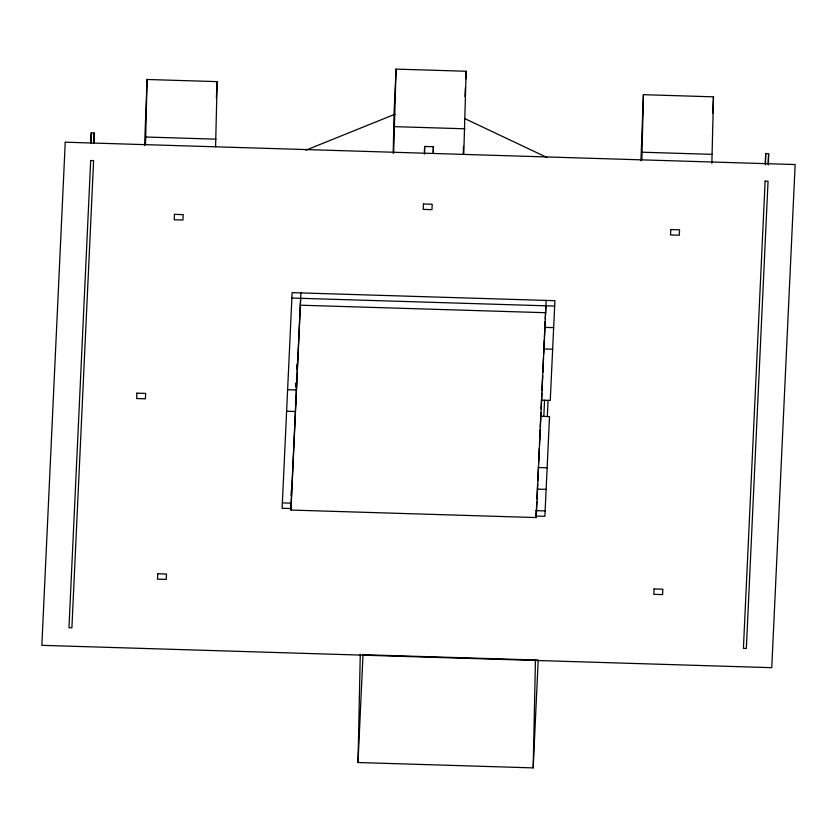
<?xml version="1.0" encoding="UTF-8"?>
<svg xmlns="http://www.w3.org/2000/svg" width="837" height="837" viewBox="0 0 837 837"><rect width="100%" height="100%" fill="white"/><g stroke="black" fill="none" stroke-linecap="round" stroke-linejoin="round"><path stroke-width="1.26" d="M91.055 142.939L91.264 132.895L94.194 132.978L93.974 143.022M144.581 145.617L147.071 79.484L217.139 81.628L215.58 146.778M145.512 144.623L147.071 79.484M291.15 495.514L291.255 490.304M545.891 305.808L536.224 517.569L290.983 510.057L291.119 503.152M295.524 405.035L295.597 401.09M295.9 386.757L295.984 382.844M296.444 387.353L296.518 383.43M296.821 369.096L296.936 363.886M290.983 510.057L300.65 298.307M358.006 762.528L363.017 654.712L538.201 660.069L533.19 767.885L358.006 762.528L360.276 654.398M393.212 153.15L394.07 112.242L396.079 69.115L466.146 71.26L463.761 154.165M393.631 153.286L396.079 69.115M424.485 154.123L424.652 146.454L433.409 146.726L433.273 153.119M463.311 154.018L463.468 146.349M536.224 517.569L536.371 510.664M533.19 767.885L535.45 659.765M640.922 160.819L643.412 94.686L713.48 96.83L711.858 163.246M641.853 159.825L643.412 94.686M765.468 164.847L765.709 153.548L768.628 153.642L768.387 164.931M90.783 143.336L91.264 132.895M93.702 143.42L94.194 132.978M216.375 98.117L217.139 81.628M295.995 386.987L296.172 383.189M290.868 508.54L300.901 292.908M424.401 151.842L424.652 146.454M433.158 152.114L433.409 146.726M464.964 96.621L465.382 87.749M465.79 78.866L466.146 71.26M536.119 516.052L536.799 501.53M536.915 498.915L537.616 484.027M537.772 480.647L538.432 466.303M538.62 462.411L539.29 448.036M539.447 444.489L540.137 429.768M540.252 427.152L540.922 412.808M541.1 408.885L541.832 393.233M541.957 390.617L542.638 375.823M542.805 372.36L543.475 357.901M543.652 354.093L544.322 339.738M544.437 337.123L545.169 321.471M545.285 318.866L546.142 300.42M543.82 416.418L544.573 400.243M547.325 416.523L548.078 400.348M712.716 113.319L713.48 96.83M765.217 163.989L765.709 153.548M768.136 164.073L768.628 153.642M305.882 150.179L395.074 114.177M394.865 126.649L464.943 128.793M145.868 137.017L215.936 139.162M642.209 152.219L712.277 154.364M291.883 298.035L554.659 306.08M300.504 305.202L545.755 312.714M544.897 327.372L553.655 327.644M543.893 348.935L552.65 349.207M287.625 389.676L296.382 389.948M541.508 400.149L550.265 400.421L554.91 300.692L292.134 292.647L282.111 508.268L291.224 508.551M540.754 416.324L549.522 416.596L544.877 516.324L535.774 516.042M286.62 411.239L295.388 411.511M538.379 467.538L547.136 467.799M537.375 489.101L546.132 489.363M282.362 502.88L291.475 503.163M536.025 510.654L545.128 510.926M465.152 118.791L547.241 157.607M65.244 142.196L41.85 645.337L771.756 667.685L795.15 164.554L65.244 142.196M90.689 160.516L68.969 627.708L71.888 627.802L93.608 160.599L90.689 160.516M136.891 393.16L136.64 398.548L145.397 398.82L145.648 393.421L136.891 393.16M157.733 573.743L157.482 579.131L166.239 579.403L166.49 574.015L157.733 573.743M174.441 214.356L174.19 219.754L182.947 220.016L183.198 214.628L174.441 214.356M423.449 203.987L423.198 209.386L431.955 209.648L432.206 204.259L423.449 203.987M654.074 588.945L653.823 594.333L662.58 594.605L662.831 589.217L654.074 588.945M670.782 229.558L670.531 234.956L679.288 235.218L679.539 229.83L670.782 229.558M765.133 181.169L743.413 648.361L746.332 648.455L768.052 181.252L765.133 181.169"/></g></svg>
